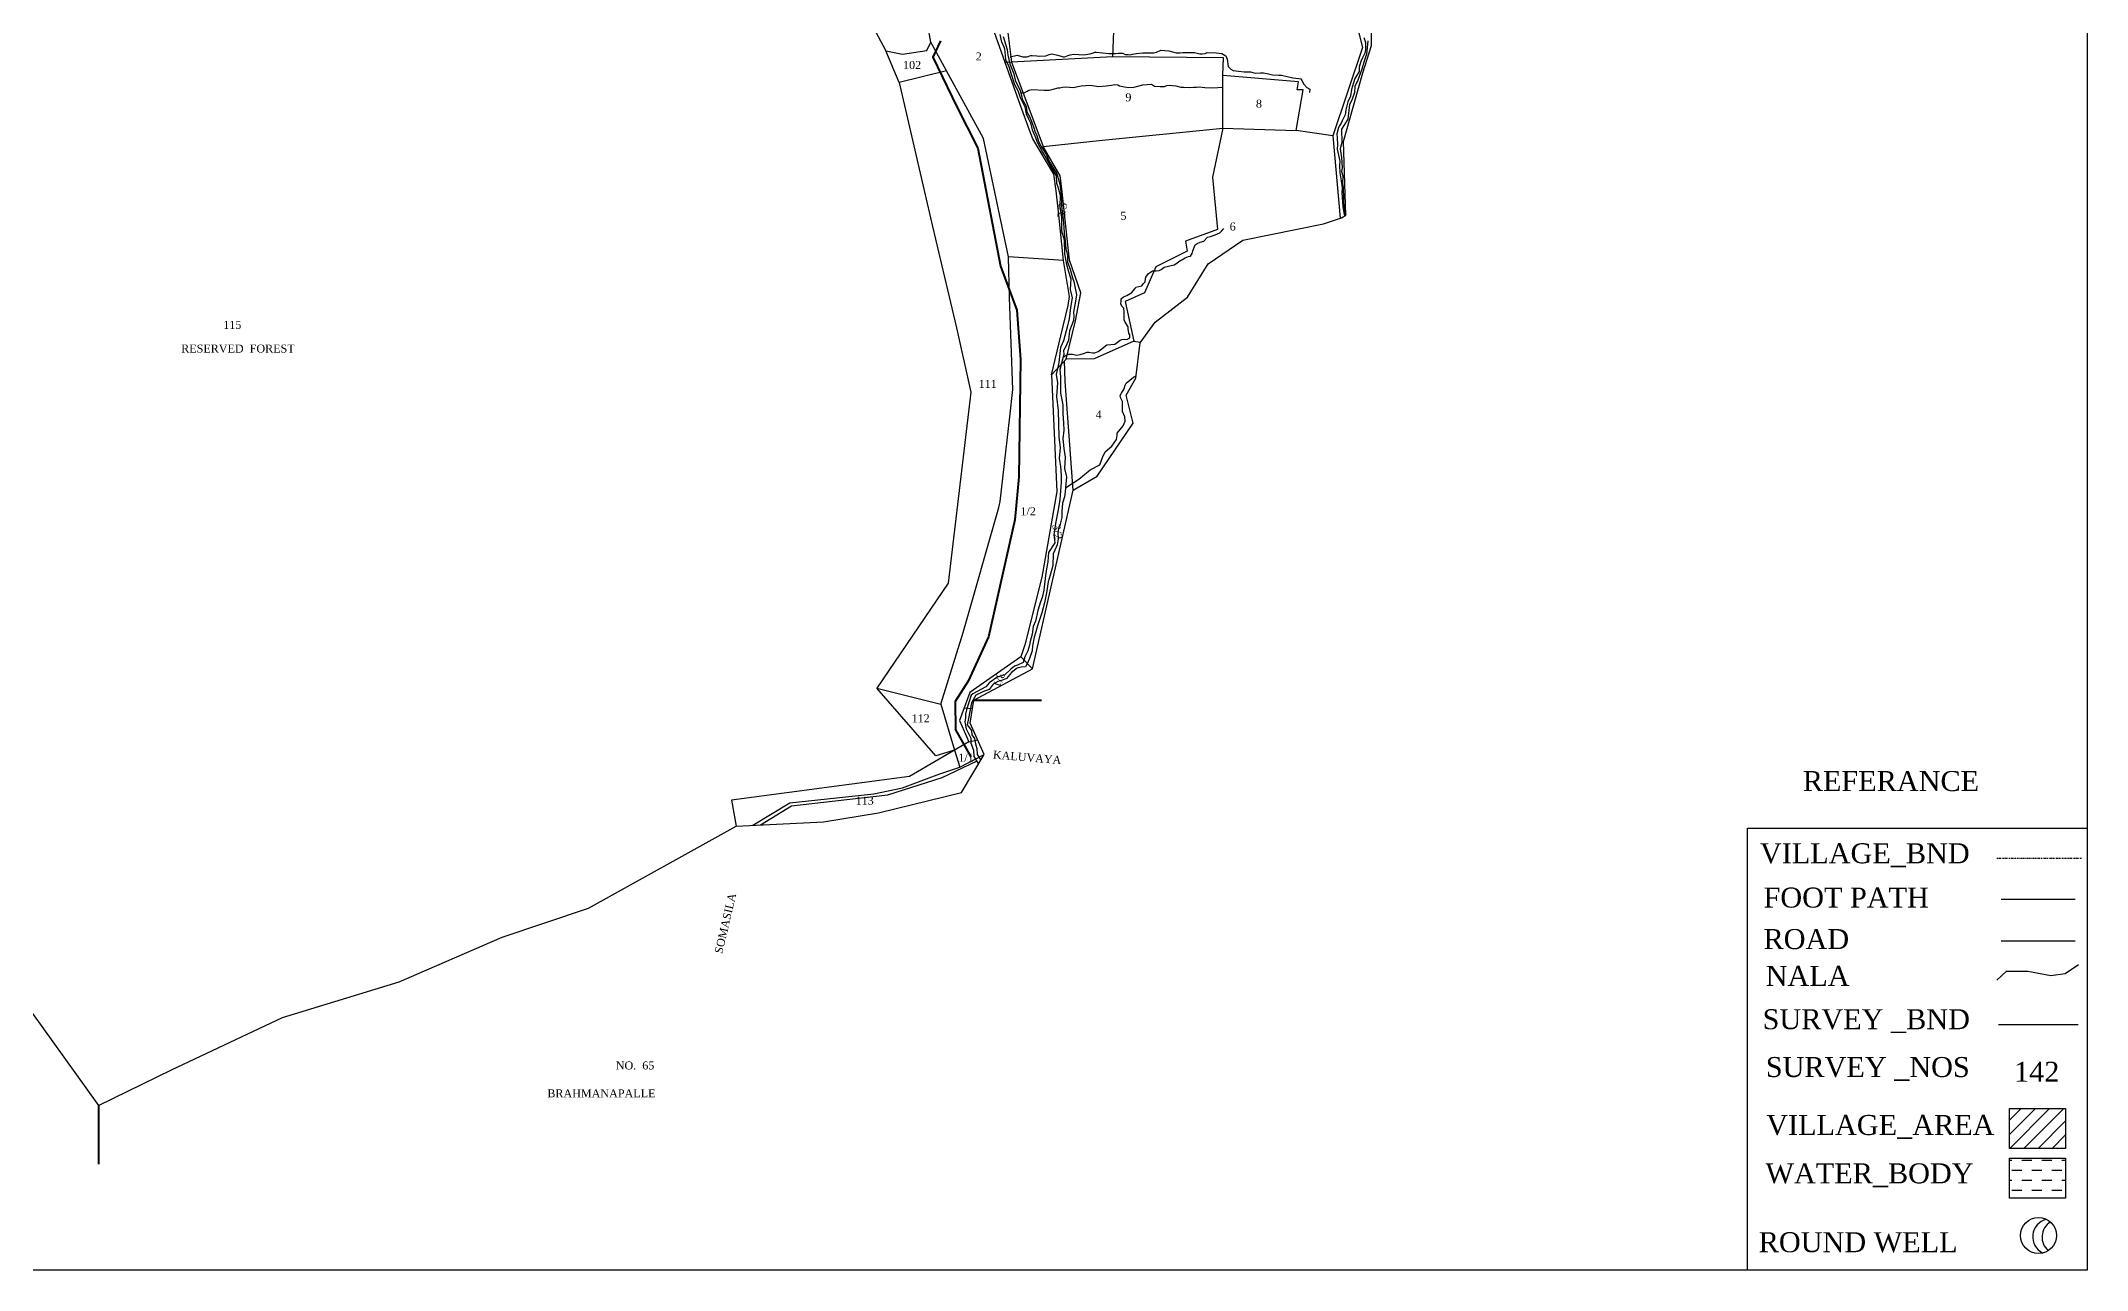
# Model space of a CAD drawing. Header units: millimetres. Extents: x 203 to 1194, y 9 to 989.
# Drawn here: x 555 to 1194, y 9 to 393 of the extents above; entities that cross this region are included whole.
import ezdxf

# ---------------------------------------------------------------- set-up
doc = ezdxf.new("R2010")
doc.units = ezdxf.units.MM
doc.header["$MEASUREMENT"] = 0
doc.linetypes.add('ACAD_ISO07W100', pattern=[3, 0, -3])
doc.linetypes.add('BORDER', pattern=[1.75, 0.5, -0.25, 0.5, -0.25, 0, -0.25])
for name, color, linetype, lineweight in [('FOOTPATH', 150, 'ACAD_ISO07W100', 30), ('ROAD', 1, 'Continuous', 25), ('VILL_BOUNDARY', 6, 'BORDER', 30)]:
    doc.layers.add(name, color=color, linetype=linetype, lineweight=lineweight)
for name, color, linetype in [('NALA', 4, 'Continuous'), ('ROUND WELL', 5, 'Continuous'), ('SURVEY_BND', 7, 'Continuous'), ('SURVEY_NO', 7, 'Continuous'), ('TEXT', 7, 'Continuous'), ('VILLAGE_AREA', 1, 'Continuous'), ('WATER_BODY', 4, 'Continuous')]:
    doc.layers.add(name, color=color, linetype=linetype)
doc.styles.get("Standard").update_dxf_attribs({"font": 'TIMES.TTF', "height": 2})

msp = doc.modelspace()

# ---------------------------------------------------------------- hatches: boundary and pattern name
at = {"layer": 'VILLAGE_AREA'}
h = msp.add_hatch(dxfattribs=at)
h.set_pattern_fill('ANSI31', color=256, scale=25, angle=180, style=0)
h.set_pattern_definition([(225, (-529.636, -1148.903), (2.2097087, -2.2097087), [])])
h.paths.add_polyline_path([(1169.66, 59.07), (1169.66, 46.64), (1187.19, 46.64), (1187.19, 59.07)])
at = {"layer": 'WATER_BODY'}
h = msp.add_hatch(dxfattribs=at)
h.set_pattern_fill('DASH', color=256, scale=25, angle=180, style=0)
h.set_pattern_definition([(180, (-529.636, -1138.4162), (-3.125, -3.125), [3.125, -3.125])])
h.paths.add_polyline_path([(1169.66, 43.56), (1169.66, 31.12), (1187.19, 31.12), (1187.19, 43.56)])

# ---------------------------------------------------------------- linework, layer by layer
at = {"linetype": 'ByBlock', "lineweight": 30}
msp.add_lwpolyline([(1193.88, 8.59), (203.14, 8.59), (203.14, 989.47), (1193.88, 989.47)], close=True, dxfattribs=at)
msp.add_lwpolyline([(1087.78, 146.8), (1193.88, 146.8), (1193.88, 8.59), (1087.78, 8.59)], close=True)
at = {"layer": 'FOOTPATH', "linetype": 'ByBlock', "lineweight": 40}
msp.add_lwpolyline([(835.56, 392.92), (833.25, 387.81), (840.71, 372.22), (847.31, 359.32), (854.38, 322.49), (859.48, 308.67), (860.57, 293.29), (860.07, 256.63), (858.88, 243.19), (850.63, 206.6), (844.27, 192.75), (840.22, 186.35), (840.28, 177.44), (845.06, 169.02)], dxfattribs=at)
at = {"layer": 'FOOTPATH', "linetype": 'ByBlock', "ltscale": 0.01}
msp.add_lwpolyline([(1166.99, 124.51), (1190.19, 124.51)], dxfattribs=at)
at = {"layer": 'NALA', "linetype": 'ByBlock'}
for points in [[(854.13, 394.82), (854.68, 392.45), (855.25, 391.35), (855.57, 390.42), (855.83, 388.31), (855.96, 387.05), (856.91, 384.84), (857.69, 382.47), (858.73, 379.25), (859.77, 377.41), (860.51, 375.13), (861.97, 372.26), (862.37, 370.05), (862.96, 368.68), (863.73, 367.23), (864.29, 365.11), (865.05, 363.24), (865.93, 361.04), (867.52, 358.06), (868.65, 356.18), (870.41, 352.98), (871.78, 350.64), (871.81, 348.43), (872.34, 346.93), (873.03, 344.68), (872.91, 341.09), (873.43, 337.71), (873.41, 333.45), (874.25, 330.7), (874.36, 326.26), (874.98, 322.95), (875.49, 321.05), (876.29, 318.44), (876.15, 315.16), (876.74, 312.51), (876.21, 309.47), (875.81, 306.02), (875.29, 303.83), (874, 299.1), (873.13, 297), (872.55, 292.29), (871.76, 288.6), (872.19, 285.97), (871.86, 281.74), (872.4, 277.28), (872.61, 269.1), (872.97, 265.7), (872.68, 262.31), (873.14, 259.8), (873.29, 256.98), (873.32, 254.87), (872.89, 249.53), (872.36, 246.24), (871.5, 241.95), (871.07, 238.46), (871.32, 235.96), (869.32, 232.89), (869.15, 229.97), (868.72, 227.82), (868.37, 225.69), (867.87, 221.17), (867.34, 218.82), (866.84, 217.47), (866.06, 214.82), (865.29, 211.49), (864.56, 209.77), (864.21, 207.4), (863.58, 205.12), (863.45, 203.99), (862.85, 202.21), (861.95, 200.36), (861.47, 198.57), (859.67, 197.69), (858.72, 197.44), (857.59, 196.47), (855.68, 194.66), (853.27, 193.95), (851.72, 192.78), (850.87, 192.28), (849.72, 190.92), (845.7, 188.73), (845.16, 188.31), (843.77, 183.75), (843.42, 182.37), (843.39, 181.11), (843.2, 179.98), (843.64, 177.78), (845.09, 174.9), (845.11, 173.32), (845.9, 171.16), (845.99, 169.12), (846.61, 168.06), (847.46, 166.78)], [(855.2, 394.2), (856.42, 390.19), (856.59, 389.29), (856.62, 388.38), (857.3, 385.66), (858.47, 382.53), (858.94, 380.58), (860.46, 377.33), (860.93, 375.83), (861.08, 374.77), (861.56, 373.89), (862.36, 372.5), (862.62, 370.82), (862.93, 370.1), (863.46, 369.24), (864.11, 367.46), (864.9, 365.41), (865.1, 364.61), (865.7, 363.29), (866.22, 361.55), (866.99, 359.94), (868.58, 357.44), (869.49, 355.36), (871.99, 351.3), (872.94, 348.04), (873.3, 345.02), (873.4, 341.28), (873.99, 335.96), (874.23, 332.83), (874.55, 330.29), (874.77, 327.85), (875.26, 325.78), (875.34, 323.7), (876.17, 321.46), (876.86, 318.77), (877.23, 317.67), (878.11, 313.52), (877.74, 311.49), (877.15, 308.06), (877.32, 306.84), (877.2, 305.47), (876.66, 304.15), (875.93, 302.24), (875.63, 299.34), (874.9, 297.58), (874.07, 296.13), (874.19, 294.87), (873.45, 292.16), (872.85, 290.11), (873.15, 287.88), (873.11, 282.71), (873.8, 279.07), (873.85, 276.31), (874, 273.46), (874.14, 271.15), (873.85, 268.46), (874.1, 265.42), (874.51, 262.74), (874.32, 259.22), (874.95, 256.56), (874.78, 254.36), (874.56, 251.92), (874.32, 250.3), (873.76, 248.37), (873.52, 245.7), (873.47, 243.91), (873.01, 241.82), (872.57, 240.83), (872.26, 239.26), (872.38, 237.24), (872.04, 235.3), (871.36, 233.63), (870.81, 232.51), (870.66, 228.84), (869.84, 225.81), (869.21, 223.76), (868.68, 220.32), (868.1, 217.2), (867.23, 214.03), (866.82, 212.77), (865.95, 210.01), (865.41, 208.08), (864.86, 206.48), (864.32, 203.72), (864.25, 202.22), (863.45, 199.8), (862.68, 198.08), (862.12, 197.23), (860.86, 197.04), (859.58, 196.73), (857.82, 195.37), (856.24, 193.58), (855.01, 193), (853.56, 192.58), (852.06, 191.72), (850.82, 190.15), (848.84, 189.32), (846.66, 188.37), (845.26, 185.91), (844.35, 181.02), (843.97, 179.07), (845.34, 177.26), (845.36, 175.93), (846.19, 174.75), (846.52, 173.11), (846.95, 171.68), (847.07, 169.8), (848.21, 168.02)], [(967.85, 393.94), (968.41, 392.34), (968.36, 390.2), (968.19, 389.04), (967.42, 387.57), (967, 386.46), (966.48, 384.66), (966.48, 383.28), (965.07, 381.07), (964.64, 379.81), (964.38, 378.69), (964.07, 377.67), (963.71, 375.63), (962.86, 373.83), (962.23, 371.28), (962.03, 369.79), (961.11, 367.89), (960.81, 367.15), (960.38, 366.52), (959.99, 365.82), (959.44, 363.82), (959.56, 362.6), (959.65, 360.44), (959.51, 359.02), (960.35, 355.32), (960.26, 353.96), (960.39, 351.61), (960.8, 349.09), (961.08, 346.91), (961.04, 345.33), (961.31, 341.09), (961.72, 338.53), (962.28, 338.35)], [(969.17, 392.89), (968.96, 390.69), (968.77, 388.7), (968.03, 386.56), (967.22, 384.01), (966.06, 380.61), (965.11, 378.63), (965.01, 376.73), (964.11, 374.35), (963.42, 372.97), (962.92, 368.38), (960.94, 365.26), (960.97, 361.14), (960.47, 359.15), (960.87, 356.41), (961.16, 353.17), (960.92, 352.07), (961.37, 350.67), (961.23, 348.31), (961.44, 346.94), (961.68, 340.17), (962.27, 338.62)], [(857.37, 387.84), (859.53, 388.36), (861.33, 387.9), (862.64, 387.9), (863.83, 388.28), (864.27, 388.28), (865.67, 388.16), (866.45, 388.13), (868.49, 388.16), (869.57, 388.57), (870.44, 388.8), (872.16, 388.39), (874, 387.93), (874.35, 387.93), (875.48, 388.28), (876.12, 388.51), (877.29, 388.74), (880.39, 388.52), (882.29, 388.86), (883.37, 389.13), (883.82, 389.33), (884.27, 389.33), (888.21, 388.95), (890.25, 388.95), (891.17, 388.99), (892.54, 388.99), (893.32, 388.62), (894.21, 388.58), (894.89, 388.56), (895.64, 388.74), (896.84, 388.93), (898.86, 389.17), (900.62, 389.17), (901.71, 389.11), (902.26, 389.11), (903.15, 389.34), (904.48, 389.95), (906.97, 389.72), (909.28, 389.13), (910.48, 389.15), (911.34, 389.27), (912.3, 389.27), (914.93, 389.23), (916.64, 388.86), (917.42, 388.86), (918.26, 388.97), (918.26, 388.97), (918.91, 389.19), (921.75, 389.13), (923.55, 388.92), (924.79, 388.23), (925.14, 387.17), (925.51, 384.88), (926.32, 384.01), (927.06, 383.62), (928.75, 383.38), (930.53, 383.17), (932.5, 383.18), (933.91, 382.76), (935.56, 382.9), (936.5, 382.9), (937.72, 382.71), (939.39, 382.23), (941.35, 382.14), (942.21, 382.12), (943.92, 381.76), (945.68, 381.27), (947.58, 381.12), (948.19, 380.96), (948.48, 380.49), (949.17, 379.33), (950.09, 378.27), (951.01, 377.74), (950.93, 376.76)], [(860.7, 376.58), (861.8, 376.59), (862.64, 377.18), (863.19, 377.49), (864.1, 377.64), (867.99, 377.51), (869.61, 377.51), (870.82, 377.81), (872.39, 378.21), (872.9, 378.21), (873.73, 378.37), (874.72, 378.48), (877.11, 378.28), (879.59, 378.78), (882.48, 379.08), (885, 378.57), (887.39, 378.77), (889, 379.02), (890.05, 379.19), (891.01, 379.13), (891.58, 378.87), (893.11, 378.54), (894.46, 378.33), (896, 378.38), (896.41, 378.5), (898.82, 379.16), (901.56, 379.34), (902.51, 378.69), (904.24, 378.6), (905.58, 378.61), (906.28, 378.93), (907.04, 379.02), (909.17, 378.85), (910.72, 378.45), (911.69, 378.41), (913.45, 378.34), (914.7, 378.36), (915.61, 378.45), (916.58, 378.48), (918.22, 378.31), (920.56, 378.17), (922.26, 378.34), (923.57, 378.4), (923.95, 378.4)], [(873.99, 294.15), (875.43, 294.93), (876.84, 294.93), (878.09, 294.62), (879.28, 294.83), (880.3, 295.15), (881.39, 295.51), (881.97, 295.51), (883.14, 295.37), (883.86, 295.37), (883.86, 295.37), (884.85, 295.77), (885.61, 296.29), (887.55, 297.8), (890.03, 298.02), (891.36, 298.99), (891.72, 299.29), (892.3, 299.55), (893.17, 299.57), (893.83, 299.52), (894.75, 300), (894.75, 300.97), (894.44, 301.47), (894.3, 302.13), (894.28, 302.82), (894.24, 303.51), (893.34, 304.94), (892.96, 305.68), (892.96, 306.96), (892.96, 308.02), (892.94, 309.31), (892.32, 309.83), (891.96, 310.54), (892.01, 311.57), (892.01, 312.2), (892.75, 312.87), (893.87, 313.3), (895.41, 314.18), (895.84, 314.77), (896.39, 315.45), (896.67, 315.87), (898.52, 316.29), (898.95, 316.93), (899.59, 317.55), (899.64, 318.51), (899.79, 319.03), (900.59, 320.1), (901.89, 320.97), (902.96, 320.97), (903.96, 321.05), (904.52, 321.38), (905.48, 322.11), (908.64, 322.87), (909.5, 323.37), (910.07, 323.9), (912.06, 325.06), (913.08, 325.46), (913.72, 325.57), (914.23, 326.37), (914.44, 327.22), (915.16, 329.07), (915.82, 329.57), (916.73, 329.94), (917.88, 330.31), (919.04, 331.53), (919.99, 331.7), (921.39, 332.26), (922.92, 332.88), (922.92, 332.88), (923.46, 333.42), (924.09, 334.24)], [(874.67, 253.14), (878.84, 255.85), (882.36, 258.79), (885.38, 260.34), (886.26, 262.6), (887.03, 264.36), (889.19, 266.16), (890.64, 268.21), (890.77, 269.53), (890.77, 270.28), (892.67, 272.5), (893.26, 273.96), (893.19, 275.35), (892.47, 277.06), (892.47, 279.75), (892.47, 280.16), (891.87, 281.42), (891.77, 281.99), (892.14, 282.78), (892.95, 284.06), (893.31, 285.27), (893.57, 285.88), (895.9, 287.75), (896.77, 288.17)]]:
    msp.add_lwpolyline(points, dxfattribs=at)
at = {"layer": 'NALA'}
msp.add_lwpolyline([(1165.64, 99.28), (1168.75, 102.04), (1175.32, 102.04), (1175.32, 102.04), (1182.58, 100.66), (1182.58, 100.66), (1187.08, 101.35), (1191.23, 104.11)], dxfattribs=at)
at = {"layer": 'ROAD', "linetype": 'ByBlock'}
for points in [[(779.39, 147.78), (789, 153.68), (809.96, 156.08), (819.19, 157.18), (836.15, 162.58), (846.87, 167.66)], [(776.95, 147.67), (788.48, 154.71), (814.74, 157.48), (823.74, 159.39), (835.38, 163.71), (841.68, 165.8)]]:
    msp.add_lwpolyline(points, dxfattribs=at)
at = {"layer": 'ROAD', "ltscale": 0.01}
msp.add_lwpolyline([(1166.99, 111.54), (1190.19, 111.54)], dxfattribs=at)
at = {"layer": 'ROUND WELL'}
msp.add_circle((1178.73, 19.38), 5.63, dxfattribs=at)
for centre, start, end in [((1182.51, 18.99), 103.75534, 244.32659), ((1185.44, 18.88), 122.37722, 228.98063)]:
    msp.add_arc(centre, 5.63, start, end, dxfattribs=at)
at = {"layer": 'SURVEY_BND', "linetype": 'ByBlock'}
for points in [[(739.14, 454.53), (727.3, 439.36), (792.75, 438.01), (818.54, 389.77), (823.7, 388.75), (831.33, 389.91), (832.57, 392.52), (828.84, 413.41), (797.32, 452.74), (798.42, 455.29), (782.11, 463.15), (775.93, 461.31)], [(856.4, 397.06), (857.77, 386.26), (855.83, 386.07), (849.01, 405.21)], [(963.69, 405.58), (967.51, 390.8), (958.19, 363.15), (946.72, 364.86), (948.97, 377.57), (947.09, 377.59), (947.42, 380.1), (923.83, 382.06), (924.08, 387.55), (889.5, 387.91), (890.06, 403.99)], [(896.04, 298.96), (883.63, 293.49), (874.91, 293.39), (870.34, 288.51), (873.16, 300.68), (875.51, 310.16), (875.94, 312.99), (874, 324.23), (856.81, 325.37), (848.99, 362.31), (832.57, 392.52)], [(837.49, 383.46), (822.73, 379.91), (818.54, 389.77)], [(874, 324.23), (872.56, 338.5), (871.72, 346.03), (871.04, 351.22), (864.5, 362.23), (863.4, 364.94), (860.6, 372.7), (855.83, 386.07)], [(889.5, 387.91), (857.77, 386.26), (862.32, 374.31), (867.71, 359.87), (885.19, 361.76), (923.87, 365.55), (923.83, 382.06)], [(822.73, 379.91), (833.15, 334.8), (840.65, 303.18), (845.13, 283.09), (838, 223.38), (815.66, 190.48), (835.76, 185.47), (842.64, 207.94), (853.83, 246.99), (854.27, 248.91), (857.26, 275.39), (858.23, 283.86), (857.21, 312.65), (856.81, 325.37)], [(923.87, 365.55), (920.58, 350.23), (922.19, 333.86), (912.17, 330.28), (912.71, 327.12), (902.9, 322.28), (899.37, 314.09), (893.28, 311.37), (896.04, 298.96), (898.02, 298.73)], [(923.87, 365.55), (946.72, 364.86)], [(874.91, 293.39), (877.81, 305.33), (879.45, 314.11), (875.92, 324.31), (873.51, 346.61), (872.96, 350.67), (867.71, 359.87)], [(958.19, 363.15), (960.47, 337.41)], [(870.34, 288.51), (871.98, 251.96), (867.32, 225.26), (861.98, 204.11), (860.73, 200.28), (844.73, 189.12), (841.59, 180.44), (844.5, 173.73), (847.23, 174.32)], [(877.04, 252.45), (874.6, 286.34), (874.37, 292.82)], [(860.73, 200.28), (864.38, 196.59)], [(840.03, 171.11), (834.15, 169.32), (815.66, 190.48)], [(835.76, 185.47), (840.03, 171.11)], [(843.03, 184.41), (845.64, 184.18)], [(844.5, 173.73), (825.96, 162.88), (770.27, 155.54), (771.75, 147.42)], [(840.03, 171.11), (841.68, 165.8), (849.24, 169.75)]]:
    msp.add_lwpolyline(points, dxfattribs=at)
at = {"layer": 'SURVEY_BND'}
msp.add_lwpolyline([(1166.24, 85.38), (1191.14, 85.38)], dxfattribs=at)
at = {"layer": 'VILL_BOUNDARY', "linetype": 'ByBlock'}
msp.add_lwpolyline([(547.93, 94.31), (572.5, 60.07), (595.36, 71.15), (630.03, 87.52), (666.5, 98.71), (698.6, 112.64), (725.6, 121.71), (771.75, 147.42), (799.02, 148.71), (816.19, 151.55), (842.18, 157.95), (849.24, 169.75), (844.92, 179.57), (846.04, 186.75), (864.38, 196.59), (877.04, 252.45), (884.58, 256.75), (895.8, 273.32), (893.61, 282.16), (896.68, 287.45), (897.99, 298.47), (902.72, 304.94), (912.8, 312.74), (919.28, 323.18), (930.06, 330.54), (955.29, 335.63), (960.89, 337.55), (962.28, 338.35), (961.53, 361.39), (967.59, 382.86), (970.28, 391.42), (970.28, 398.23)], dxfattribs=at)
at = {"layer": 'VILL_BOUNDARY', "linetype": 'ByBlock', "lineweight": 40}
for points in [[(846.04, 186.75), (867.12, 186.75)], [(572.5, 60.07), (572.5, 41.74)]]:
    msp.add_lwpolyline(points, dxfattribs=at)
at = {"layer": 'VILL_BOUNDARY'}
msp.add_lwpolyline([(1165.7, 137.33), (1192.28, 137.33)], dxfattribs=at)
at = {"layer": 'VILLAGE_AREA'}
msp.add_lwpolyline([(1169.66, 59.07), (1187.19, 59.07), (1187.19, 46.64), (1169.66, 46.64)], close=True, dxfattribs=at)
at = {"layer": 'WATER_BODY'}
msp.add_lwpolyline([(1169.66, 43.56), (1187.19, 43.56), (1187.19, 31.12), (1169.66, 31.12)], close=True, dxfattribs=at)

# ---------------------------------------------------------------- texts
msp.add_text('REFERANCE', height=6.25).set_placement((1105.06, 158.35))
at = {"layer": 'FOOTPATH'}
msp.add_text('FOOT PATH', height=6.25, dxfattribs=at).set_placement((1092.79, 121.93))
at = {"layer": 'NALA'}
msp.add_text('NALA', height=6.25, dxfattribs=at).set_placement((1093.46, 97.44))
at = {"layer": 'ROAD'}
msp.add_text('ROAD', height=6.25, dxfattribs=at).set_placement((1092.79, 108.96))
at = {"layer": 'ROUND WELL'}
msp.add_text('ROUND WELL', height=6.25, dxfattribs=at).set_placement((1091.29, 14.19))
at = {"layer": 'SURVEY_BND'}
msp.add_text('SURVEY _BND', height=6.25, dxfattribs=at).set_placement((1092.5, 83.9))
at = {"layer": 'SURVEY_NO', "linetype": 'ByBlock'}
for s, p in [('102', (823.89, 384.09)), ('2', (846.62, 386.75)), ('9', (893.37, 373.97)), ('8', (934.17, 371.99)), ('5', (891.83, 336.94)), ('6', (925.96, 333.58)), ('111', (847.51, 284.39)), ('4', (884.07, 274.83)), ('1/2', (860.58, 244.56)), ('112', (826.56, 179.83)), ('1/1', (841.14, 167.53)), ('113', (809.08, 154.12))]:
    msp.add_text(s, height=2.5, dxfattribs=at).set_placement(p)
for s, rotation, p in [('3/3', 82.29533, (874.51, 337.33)), ('3/2', 279.41595, (870.53, 241.57)), ('3/1', 251.61047, (853.47, 195.81))]:
    msp.add_text(s, height=2.5, rotation=rotation, dxfattribs=at).set_placement(p)
at = {"layer": 'SURVEY_NO'}
for s, p in [('SURVEY _NOS', (1093.49, 68.95)), ('142', (1171.07, 67.46))]:
    msp.add_text(s, height=6.25, dxfattribs=at).set_placement(p)
at = {"layer": 'TEXT', "linetype": 'ByBlock'}
for s, p in [('115', (611.46, 302.83)), ('RESERVED  FOREST', (598.34, 295.43)), ('NO.  65', (734.13, 71.32)), ('BRAHMANAPALLE', (712.75, 62.6))]:
    msp.add_text(s, height=2.5, dxfattribs=at).set_placement(p)
for s, rotation, p in [('KALUVAYA', 355.27353, (851.92, 168.52)), ('SOMASILA', 76.8177, (767.4, 107.33))]:
    msp.add_text(s, height=2.5, rotation=rotation, dxfattribs=at).set_placement(p)
at = {"layer": 'VILL_BOUNDARY'}
msp.add_text('VILLAGE_BND', height=6.25, dxfattribs=at).set_placement((1091.66, 135.77))
at = {"layer": 'VILLAGE_AREA'}
msp.add_text('VILLAGE_AREA', height=6.25, dxfattribs=at).set_placement((1093.63, 50.83))
at = {"layer": 'WATER_BODY'}
msp.add_text('WATER_BODY', height=6.25, dxfattribs=at).set_placement((1093.39, 35.71))

doc.saveas('drawing.dxf')
